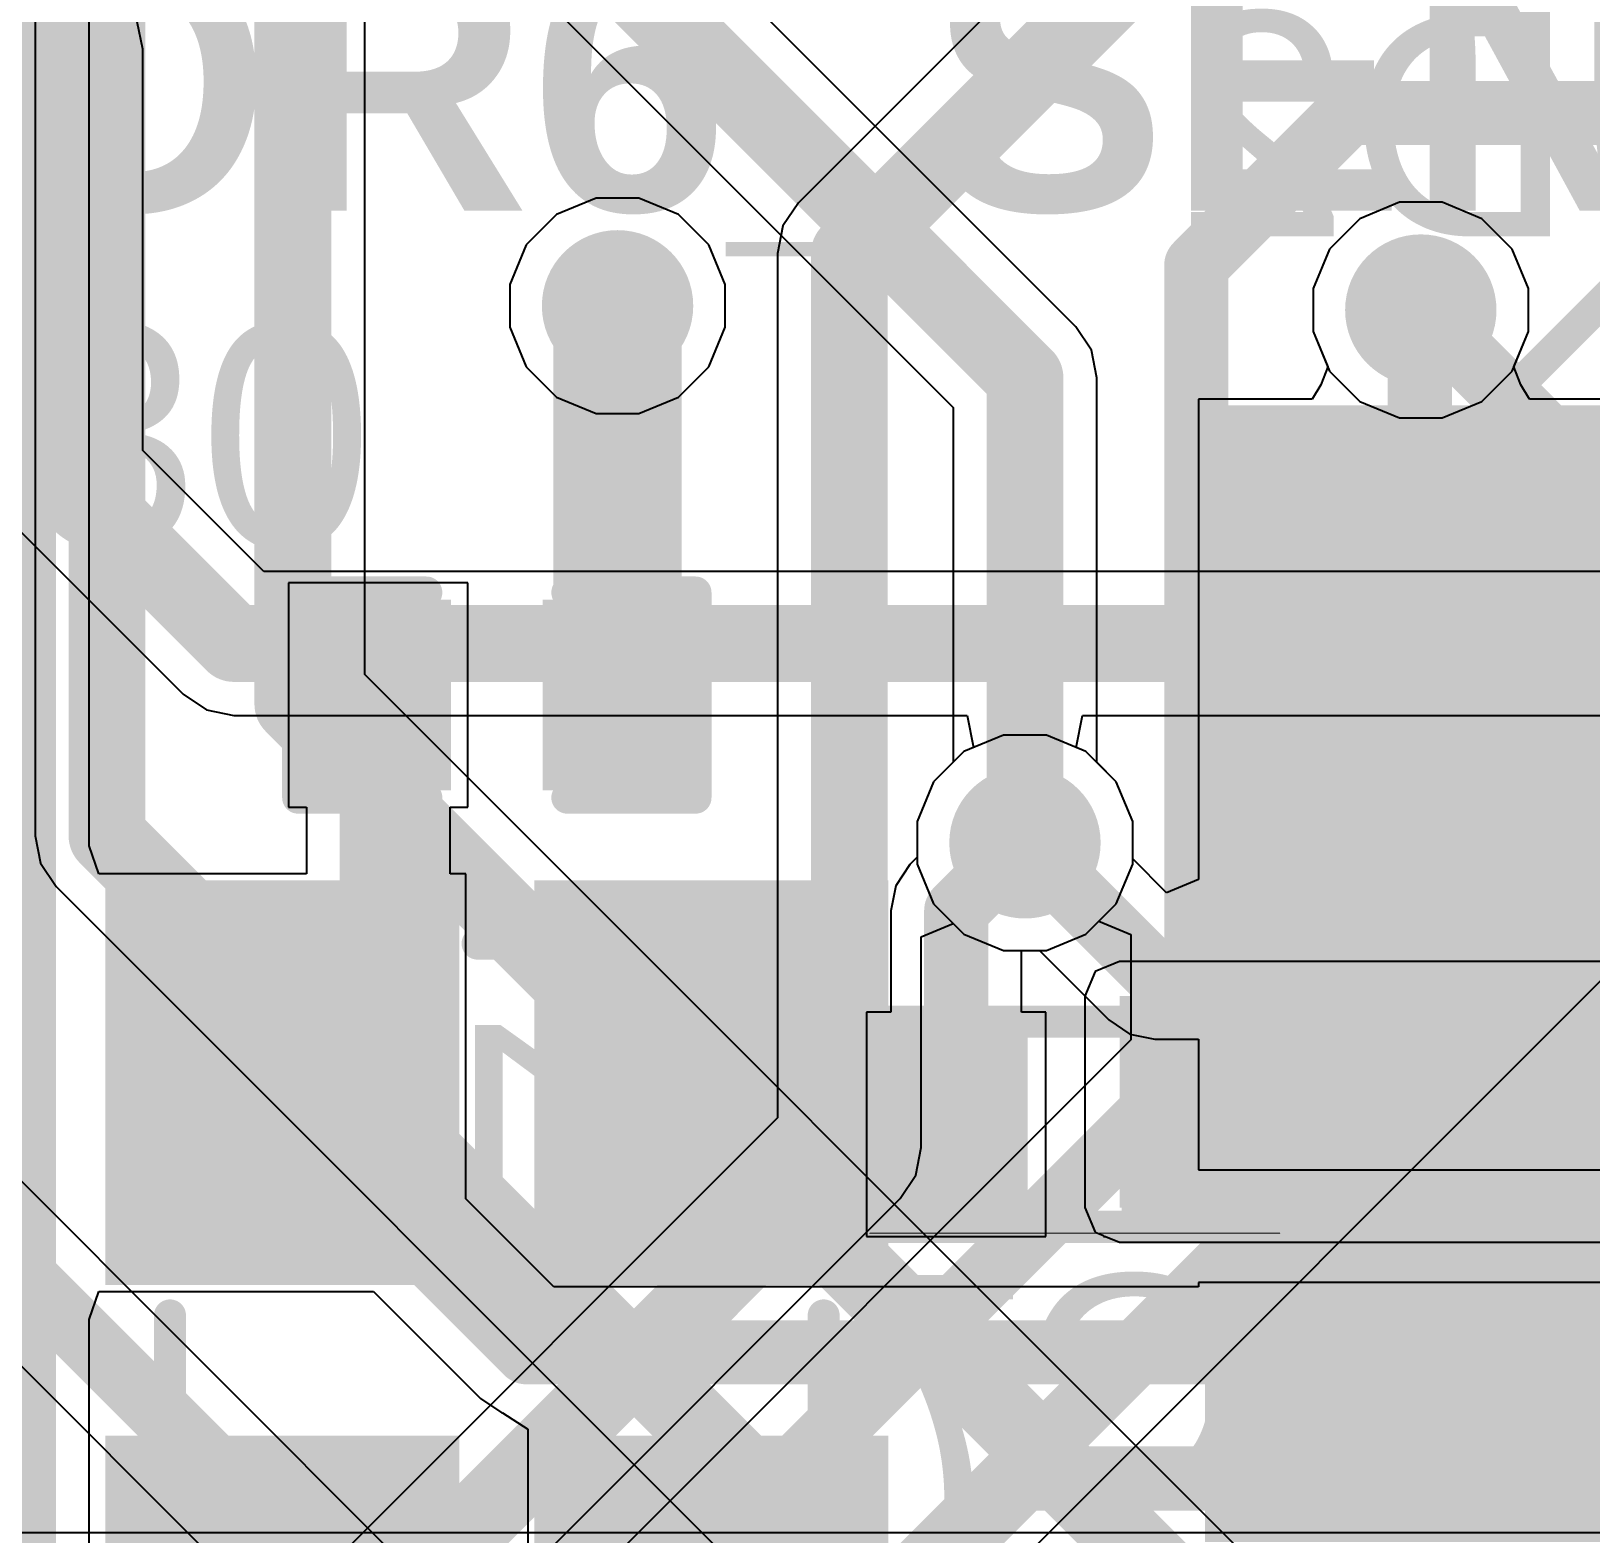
# Model space of a CAD drawing. Header units: inches. Extents: x -4.4 to 45.3, y -0.3 to 53.7.
# Drawn here: x 7.27 to 13.45, y 27.1 to 33.06 of the extents above; entities that cross this region are included whole.
import ezdxf

# ---------------------------------------------------------------- set-up
doc = ezdxf.new("R2010")
doc.units = ezdxf.units.IN
for name, color, linetype in [('Bottom Layer', 5, 'Continuous'), ('Bottom Overlay', 54, 'Continuous'), ('Bottom Paste', 16, 'Continuous'), ('Bottom Solder', 6, 'Continuous'), ('Signal_1', 16, 'Continuous'), ('Signal_2', 76, 'Continuous'), ('Top Layer', 1, 'Continuous'), ('Top Overlay', 2, 'Continuous'), ('Top Paste', 8, 'Continuous'), ('Top Solder', 216, 'Continuous'), ('Via Holes', 16, 'Continuous')]:
    doc.layers.add(name, color=color, linetype=linetype)
doc.styles.add('Arial', font='', dxfattribs={"height": 0.2})
doc.styles.add('Arial_Bold', font='', dxfattribs={"height": 0.2})
doc.styles.get('Arial').set_extended_font_data('Arial')
doc.styles.get('Arial_Bold').set_extended_font_data('Arial', bold=True)

# ---------------------------------------------------------------- blocks, each defined once
blk = doc.blocks.new('SMD3225_4P_1')
at = {"layer": 'Top Layer'}
for points in [[(-1.8, 1.45), (-0.4, 1.45), (-0.4, 0.25), (-1.8, 0.25)], [(0.4, 1.45), (1.8, 1.45), (1.8, 0.25), (0.4, 0.25)], [(-1.8, -0.25), (-0.4, -0.25), (-0.4, -1.45), (-1.8, -1.45)], [(0.4, -0.25), (1.8, -0.25), (1.8, -1.45), (0.4, -1.45)]]:
    blk.add_hatch(color=1, dxfattribs=at).paths.add_polyline_path(points)
at = {"layer": 'Top Paste'}
for points in [[(-1.8, 1.45), (-0.4, 1.45), (-0.4, 0.25), (-1.8, 0.25)], [(0.4, 1.45), (1.8, 1.45), (1.8, 0.25), (0.4, 0.25)], [(-1.8, -0.25), (-0.4, -0.25), (-0.4, -1.45), (-1.8, -1.45)], [(0.4, -0.25), (1.8, -0.25), (1.8, -1.45), (0.4, -1.45)]]:
    blk.add_hatch(color=8, dxfattribs=at).paths.add_polyline_path(points)
at = {"layer": 'Top Solder'}
for points in [[(-1.9016, 1.5516), (-0.2984, 1.5516), (-0.2984, 0.1484), (-1.9016, 0.1484)], [(0.2984, 1.5516), (1.9016, 1.5516), (1.9016, 0.1484), (0.2984, 0.1484)], [(-1.9016, -0.1484), (-0.2984, -0.1484), (-0.2984, -1.5516), (-1.9016, -1.5516)], [(0.2984, -0.1484), (1.9016, -0.1484), (1.9016, -1.5516), (0.2984, -1.5516)]]:
    blk.add_hatch(color=216, dxfattribs=at).paths.add_polyline_path(points)
at = {"layer": 'Top Overlay'}
for points in [[(-0.2032, 1.2954, 0.127, 0.127, 0), (0.1778, 1.2954, 0.127, 0.127, 0)], [(-1.651, 0.0762, 0.127, 0.127, 0), (-1.651, -0.1016, 0.127, 0.127, 0)], [(1.651, 0.0762, 0.127, 0.127, 0), (1.651, -0.1016, 0.127, 0.127, 0)], [(-2.0828, -0.7112, 0.127, 0.127, 0), (-2.0828, -0.9652, 0.127, 0.127, 0)], [(-2.0828, -0.7112, 0.127, 0.127, 0), (-1.9558, -0.8382, 0.127, 0.127, 0)], [(-1.9558, -0.8382, 0.127, 0.127, 0), (-2.0828, -0.9652, 0.127, 0.127, 0)], [(-0.2032, -1.2954, 0.127, 0.127, 0), (0.1778, -1.2954, 0.127, 0.127, 0)]]:
    blk.add_lwpolyline(points, format="xyseb", dxfattribs=at)
for points in [[(-0.2349, 1.2954, 0.0635, 0.0635, 1), (-0.1714, 1.2954, 0.0635, 0.0635, 1)], [(0.1461, 1.2954, 0.0635, 0.0635, 1), (0.2095, 1.2954, 0.0635, 0.0635, 1)], [(-1.6827, 0.0762, 0.0635, 0.0635, 1), (-1.6193, 0.0762, 0.0635, 0.0635, 1)], [(1.6193, 0.0762, 0.0635, 0.0635, 1), (1.6827, 0.0762, 0.0635, 0.0635, 1)], [(-1.6827, -0.1016, 0.0635, 0.0635, 1), (-1.6193, -0.1016, 0.0635, 0.0635, 1)], [(1.6193, -0.1016, 0.0635, 0.0635, 1), (1.6827, -0.1016, 0.0635, 0.0635, 1)], [(-2.1145, -0.7112, 0.0635, 0.0635, 1), (-2.0511, -0.7112, 0.0635, 0.0635, 1)], [(-2.1145, -0.7112, 0.0635, 0.0635, 1), (-2.0511, -0.7112, 0.0635, 0.0635, 1)], [(-1.9875, -0.8382, 0.0635, 0.0635, 1), (-1.9241, -0.8382, 0.0635, 0.0635, 1)], [(-1.9875, -0.8382, 0.0635, 0.0635, 1), (-1.9241, -0.8382, 0.0635, 0.0635, 1)], [(-2.1145, -0.9652, 0.0635, 0.0635, 1), (-2.0511, -0.9652, 0.0635, 0.0635, 1)], [(-2.1145, -0.9652, 0.0635, 0.0635, 1), (-2.0511, -0.9652, 0.0635, 0.0635, 1)], [(-0.2349, -1.2954, 0.0635, 0.0635, 1), (-0.1714, -1.2954, 0.0635, 0.0635, 1)], [(0.1461, -1.2954, 0.0635, 0.0635, 1), (0.2095, -1.2954, 0.0635, 0.0635, 1)]]:
    blk.add_lwpolyline(points, format="xyseb", close=True, dxfattribs=at)
blk = doc.blocks.new('C___0402_2')
at = {"layer": 'Top Layer'}
for points in [[(-0.6985, -0.3175), (-0.6985, 0.3175), (-0.2413, 0.3175), (-0.2413, -0.3175)], [(0.2413, -0.3175), (0.2413, 0.3175), (0.6985, 0.3175), (0.6985, -0.3175)]]:
    blk.add_hatch(color=1, dxfattribs=at).paths.add_polyline_path(points)
at = {"layer": 'Top Paste'}
for points in [[(-0.6985, -0.3175), (-0.6985, 0.3175), (-0.2413, 0.3175), (-0.2413, -0.3175)], [(0.2413, -0.3175), (0.2413, 0.3175), (0.6985, 0.3175), (0.6985, -0.3175)]]:
    blk.add_hatch(color=8, dxfattribs=at).paths.add_polyline_path(points)
at = {"layer": 'Top Solder'}
for points in [[(-0.7585, -0.3775), (-0.7585, 0.3775), (-0.1813, 0.3775), (-0.1813, -0.3775)], [(0.1813, -0.3775), (0.1813, 0.3775), (0.7585, 0.3775), (0.7585, -0.3775)]]:
    blk.add_hatch(color=216, dxfattribs=at).paths.add_polyline_path(points)
at = {"layer": 'Top Overlay'}
for points in [[(-0.2794, 0.4064, 0.127, 0.127, 0), (-0.7874, 0.4064, 0.127, 0.127, 0)], [(-0.7874, 0.4064, 0.127, 0.127, 0), (-0.7874, -0.4064, 0.127, 0.127, 0)], [(0.7874, 0.4064, 0.127, 0.127, 0), (0.2794, 0.4064, 0.127, 0.127, 0)], [(0.7874, 0.4064, 0.127, 0.127, 0), (0.7874, -0.4064, 0.127, 0.127, 0)], [(-0.2794, -0.4064, 0.127, 0.127, 0), (-0.7874, -0.4064, 0.127, 0.127, 0)], [(0.7874, -0.4064, 0.127, 0.127, 0), (0.2794, -0.4064, 0.127, 0.127, 0)]]:
    blk.add_lwpolyline(points, format="xyseb", dxfattribs=at)
for points in [[(-0.8191, 0.4064, 0.0635, 0.0635, 1), (-0.7556, 0.4064, 0.0635, 0.0635, 1)], [(-0.8191, 0.4064, 0.0635, 0.0635, 1), (-0.7556, 0.4064, 0.0635, 0.0635, 1)], [(-0.3111, 0.4064, 0.0635, 0.0635, 1), (-0.2477, 0.4064, 0.0635, 0.0635, 1)], [(0.2477, 0.4064, 0.0635, 0.0635, 1), (0.3111, 0.4064, 0.0635, 0.0635, 1)], [(0.7556, 0.4064, 0.0635, 0.0635, 1), (0.8191, 0.4064, 0.0635, 0.0635, 1)], [(0.7556, 0.4064, 0.0635, 0.0635, 1), (0.8191, 0.4064, 0.0635, 0.0635, 1)], [(-0.8191, -0.4064, 0.0635, 0.0635, 1), (-0.7556, -0.4064, 0.0635, 0.0635, 1)], [(-0.8191, -0.4064, 0.0635, 0.0635, 1), (-0.7556, -0.4064, 0.0635, 0.0635, 1)], [(-0.3111, -0.4064, 0.0635, 0.0635, 1), (-0.2477, -0.4064, 0.0635, 0.0635, 1)], [(0.2477, -0.4064, 0.0635, 0.0635, 1), (0.3111, -0.4064, 0.0635, 0.0635, 1)], [(0.7556, -0.4064, 0.0635, 0.0635, 1), (0.8191, -0.4064, 0.0635, 0.0635, 1)], [(0.7556, -0.4064, 0.0635, 0.0635, 1), (0.8191, -0.4064, 0.0635, 0.0635, 1)]]:
    blk.add_lwpolyline(points, format="xyseb", close=True, dxfattribs=at)
blk = doc.blocks.new('TQFP_100_14_14__54')
at = {"layer": 'Top Layer'}
for points in [[(-6.15, -8.45), (-6.15, -6.95), (-5.85, -6.95), (-5.85, -8.45)], [(-5.65, -8.45), (-5.65, -6.95), (-5.35, -6.95), (-5.35, -8.45)], [(-5.15, -8.45), (-5.15, -6.95), (-4.85, -6.95), (-4.85, -8.45)], [(-4.65, -8.45), (-4.65, -6.95), (-4.35, -6.95), (-4.35, -8.45)], [(-4.15, -8.45), (-4.15, -6.95), (-3.85, -6.95), (-3.85, -8.45)], [(-3.65, -8.45), (-3.65, -6.95), (-3.35, -6.95), (-3.35, -8.45)], [(-3.15, -8.45), (-3.15, -6.95), (-2.85, -6.95), (-2.85, -8.45)], [(-2.65, -8.45), (-2.65, -6.95), (-2.35, -6.95), (-2.35, -8.45)], [(-2.15, -8.45), (-2.15, -6.95), (-1.85, -6.95), (-1.85, -8.45)]]:
    blk.add_hatch(color=1, dxfattribs=at).paths.add_polyline_path(points)
at = {"layer": 'Top Paste'}
for points in [[(-6.15, -8.45), (-6.15, -6.95), (-5.85, -6.95), (-5.85, -8.45)], [(-5.65, -8.45), (-5.65, -6.95), (-5.35, -6.95), (-5.35, -8.45)], [(-5.15, -8.45), (-5.15, -6.95), (-4.85, -6.95), (-4.85, -8.45)], [(-4.65, -8.45), (-4.65, -6.95), (-4.35, -6.95), (-4.35, -8.45)], [(-4.15, -8.45), (-4.15, -6.95), (-3.85, -6.95), (-3.85, -8.45)], [(-3.65, -8.45), (-3.65, -6.95), (-3.35, -6.95), (-3.35, -8.45)], [(-3.15, -8.45), (-3.15, -6.95), (-2.85, -6.95), (-2.85, -8.45)], [(-2.65, -8.45), (-2.65, -6.95), (-2.35, -6.95), (-2.35, -8.45)], [(-2.15, -8.45), (-2.15, -6.95), (-1.85, -6.95), (-1.85, -8.45)]]:
    blk.add_hatch(color=8, dxfattribs=at).paths.add_polyline_path(points)
at = {"layer": 'Top Solder'}
for points in [[(-6.2516, -8.5516), (-6.2516, -6.8484), (-5.7484, -6.8484), (-5.7484, -8.5516)], [(-5.7516, -8.5516), (-5.7516, -6.8484), (-5.2484, -6.8484), (-5.2484, -8.5516)], [(-5.2516, -8.5516), (-5.2516, -6.8484), (-4.7484, -6.8484), (-4.7484, -8.5516)], [(-4.7516, -8.5516), (-4.7516, -6.8484), (-4.2484, -6.8484), (-4.2484, -8.5516)], [(-4.2516, -8.5516), (-4.2516, -6.8484), (-3.7484, -6.8484), (-3.7484, -8.5516)], [(-3.7516, -8.5516), (-3.7516, -6.8484), (-3.2484, -6.8484), (-3.2484, -8.5516)], [(-3.2516, -8.5516), (-3.2516, -6.8484), (-2.7484, -6.8484), (-2.7484, -8.5516)], [(-2.7516, -8.5516), (-2.7516, -6.8484), (-2.2484, -6.8484), (-2.2484, -8.5516)], [(-2.2516, -8.5516), (-2.2516, -6.8484), (-1.7484, -6.8484), (-1.7484, -8.5516)]]:
    blk.add_hatch(color=216, dxfattribs=at).paths.add_polyline_path(points)
at = {"layer": 'Top Overlay'}
blk.add_lwpolyline([(-6.35, -7.2898, 0.127, 0.127, 0), (-7.2136, -6.4262, 0.127, 0.127, 0)], format="xyseb", dxfattribs=at)
blk.add_lwpolyline([(-6.3817, -7.2898, 0.0635, 0.0635, 1), (-6.3182, -7.2898, 0.0635, 0.0635, 1)], format="xyseb", close=True, dxfattribs=at)
blk = doc.blocks.new('R___0402_B_68')
at = {"layer": 'Bottom Layer'}
for points in [[(-0.2413, 0.3175), (-0.2413, -0.3175), (-0.6985, -0.3175), (-0.6985, 0.3175)], [(0.6985, 0.3175), (0.6985, -0.3175), (0.2413, -0.3175), (0.2413, 0.3175)]]:
    blk.add_hatch(color=5, dxfattribs=at).paths.add_polyline_path(points)
at = {"layer": 'Bottom Paste'}
for points in [[(-0.2413, 0.3175), (-0.2413, -0.3175), (-0.6985, -0.3175), (-0.6985, 0.3175)], [(0.6985, 0.3175), (0.6985, -0.3175), (0.2413, -0.3175), (0.2413, 0.3175)]]:
    blk.add_hatch(color=16, dxfattribs=at).paths.add_polyline_path(points)
at = {"layer": 'Bottom Solder'}
for points in [[(-0.1863, 0.3725), (-0.1863, -0.3725), (-0.7535, -0.3725), (-0.7535, 0.3725)], [(0.7535, 0.3725), (0.7535, -0.3725), (0.1863, -0.3725), (0.1863, 0.3725)]]:
    blk.add_hatch(color=6, dxfattribs=at).paths.add_polyline_path(points)
at = {"layer": 'Bottom Overlay'}
for points in [[(0.7874, 0.4064, 0.127, 0.127, 0), (-0.7874, 0.4064, 0.127, 0.127, 0)], [(-0.7874, 0.4064, 0.127, 0.127, 0), (-0.7874, -0.4064, 0.127, 0.127, 0)], [(0.8128, 0.4318, 0.00323, 0.00323, 0), (-0.8128, 0.4318, 0.00323, 0.00323, 0)], [(0.7874, 0.4064, 0.127, 0.127, 0), (0.7874, -0.4064, 0.127, 0.127, 0)], [(0.7874, -0.4064, 0.127, 0.127, 0), (-0.7874, -0.4064, 0.127, 0.127, 0)]]:
    blk.add_lwpolyline(points, format="xyseb", dxfattribs=at)
for points in [[(-0.8191, 0.4064, 0.0635, 0.0635, 1), (-0.7556, 0.4064, 0.0635, 0.0635, 1)], [(-0.8191, 0.4064, 0.0635, 0.0635, 1), (-0.7556, 0.4064, 0.0635, 0.0635, 1)], [(-0.8136, 0.4318, 0.00161, 0.00161, 1), (-0.812, 0.4318, 0.00161, 0.00161, 1)], [(0.7556, 0.4064, 0.0635, 0.0635, 1), (0.8191, 0.4064, 0.0635, 0.0635, 1)], [(0.7556, 0.4064, 0.0635, 0.0635, 1), (0.8191, 0.4064, 0.0635, 0.0635, 1)], [(0.812, 0.4318, 0.00161, 0.00161, 1), (0.8136, 0.4318, 0.00161, 0.00161, 1)], [(-0.8191, -0.4064, 0.0635, 0.0635, 1), (-0.7556, -0.4064, 0.0635, 0.0635, 1)], [(-0.8191, -0.4064, 0.0635, 0.0635, 1), (-0.7556, -0.4064, 0.0635, 0.0635, 1)], [(0.7556, -0.4064, 0.0635, 0.0635, 1), (0.8191, -0.4064, 0.0635, 0.0635, 1)], [(0.7556, -0.4064, 0.0635, 0.0635, 1), (0.8191, -0.4064, 0.0635, 0.0635, 1)]]:
    blk.add_lwpolyline(points, format="xyseb", close=True, dxfattribs=at)
blk = doc.blocks.new('C___0402_B_89')
at = {"layer": 'Bottom Layer'}
for points in [[(-0.2413, 0.3175), (-0.2413, -0.3175), (-0.6985, -0.3175), (-0.6985, 0.3175)], [(0.6985, 0.3175), (0.6985, -0.3175), (0.2413, -0.3175), (0.2413, 0.3175)]]:
    blk.add_hatch(color=5, dxfattribs=at).paths.add_polyline_path(points)
at = {"layer": 'Bottom Paste'}
for points in [[(-0.2413, 0.3175), (-0.2413, -0.3175), (-0.6985, -0.3175), (-0.6985, 0.3175)], [(0.6985, 0.3175), (0.6985, -0.3175), (0.2413, -0.3175), (0.2413, 0.3175)]]:
    blk.add_hatch(color=16, dxfattribs=at).paths.add_polyline_path(points)
at = {"layer": 'Bottom Solder'}
for points in [[(-0.1813, 0.3775), (-0.1813, -0.3775), (-0.7585, -0.3775), (-0.7585, 0.3775)], [(0.7585, 0.3775), (0.7585, -0.3775), (0.1813, -0.3775), (0.1813, 0.3775)]]:
    blk.add_hatch(color=6, dxfattribs=at).paths.add_polyline_path(points)
at = {"layer": 'Bottom Overlay'}
for points in [[(-0.7874, -0.4064, 0.127, 0.127, 0), (-0.7874, 0.4064, 0.127, 0.127, 0)], [(-0.2794, 0.4064, 0.127, 0.127, 0), (-0.7874, 0.4064, 0.127, 0.127, 0)], [(0.7874, 0.4064, 0.127, 0.127, 0), (0.2794, 0.4064, 0.127, 0.127, 0)], [(0.7874, -0.4064, 0.127, 0.127, 0), (0.7874, 0.4064, 0.127, 0.127, 0)], [(-0.2794, -0.4064, 0.127, 0.127, 0), (-0.7874, -0.4064, 0.127, 0.127, 0)], [(0.7874, -0.4064, 0.127, 0.127, 0), (0.2794, -0.4064, 0.127, 0.127, 0)]]:
    blk.add_lwpolyline(points, format="xyseb", dxfattribs=at)
for points in [[(-0.8191, 0.4064, 0.0635, 0.0635, 1), (-0.7556, 0.4064, 0.0635, 0.0635, 1)], [(-0.8191, 0.4064, 0.0635, 0.0635, 1), (-0.7556, 0.4064, 0.0635, 0.0635, 1)], [(-0.3111, 0.4064, 0.0635, 0.0635, 1), (-0.2477, 0.4064, 0.0635, 0.0635, 1)], [(0.2477, 0.4064, 0.0635, 0.0635, 1), (0.3111, 0.4064, 0.0635, 0.0635, 1)], [(0.7556, 0.4064, 0.0635, 0.0635, 1), (0.8191, 0.4064, 0.0635, 0.0635, 1)], [(0.7556, 0.4064, 0.0635, 0.0635, 1), (0.8191, 0.4064, 0.0635, 0.0635, 1)], [(-0.8191, -0.4064, 0.0635, 0.0635, 1), (-0.7556, -0.4064, 0.0635, 0.0635, 1)], [(-0.8191, -0.4064, 0.0635, 0.0635, 1), (-0.7556, -0.4064, 0.0635, 0.0635, 1)], [(-0.3111, -0.4064, 0.0635, 0.0635, 1), (-0.2477, -0.4064, 0.0635, 0.0635, 1)], [(0.2477, -0.4064, 0.0635, 0.0635, 1), (0.3111, -0.4064, 0.0635, 0.0635, 1)], [(0.7556, -0.4064, 0.0635, 0.0635, 1), (0.8191, -0.4064, 0.0635, 0.0635, 1)], [(0.7556, -0.4064, 0.0635, 0.0635, 1), (0.8191, -0.4064, 0.0635, 0.0635, 1)]]:
    blk.add_lwpolyline(points, format="xyseb", close=True, dxfattribs=at)

msp = doc.modelspace()

# ---------------------------------------------------------------- hatches: boundary and pattern name
at = {"layer": 'Bottom Layer'}
h = msp.add_hatch(color=5, dxfattribs=at)
edge = h.paths.add_edge_path()
edge.add_arc((9.5926, 31.97), 0.3, 0, 360)
h = msp.add_hatch(color=5, dxfattribs=at)
edge = h.paths.add_edge_path()
edge.add_arc((12.7762, 31.9532), 0.3, 0, 360)
h = msp.add_hatch(color=5, dxfattribs=at)
edge = h.paths.add_edge_path()
edge.add_arc((11.2073, 29.8426), 0.3, 0, 360)
msp.add_hatch(color=5, dxfattribs=at).paths.add_polyline_path([(11.5824, 28.3972), (14.4526, 28.3972), (14.4526, 29.2354), (11.5824, 29.2354)])
at = {"layer": 'Signal_1'}
h = msp.add_hatch(color=16, dxfattribs=at)
edge = h.paths.add_edge_path()
edge.add_arc((9.5926, 31.97), 0.3, 0, 360)
h = msp.add_hatch(color=16, dxfattribs=at)
edge = h.paths.add_edge_path()
edge.add_arc((12.7762, 31.9532), 0.3, 0, 360)
h = msp.add_hatch(color=16, dxfattribs=at)
edge = h.paths.add_edge_path()
edge.add_arc((11.2073, 29.8426), 0.3, 0, 360)
at = {"layer": 'Signal_2'}
h = msp.add_hatch(color=76, dxfattribs=at)
edge = h.paths.add_edge_path()
edge.add_arc((9.5926, 31.97), 0.3, 0, 360)
h = msp.add_hatch(color=76, dxfattribs=at)
edge = h.paths.add_edge_path()
edge.add_arc((12.7762, 31.9532), 0.3, 0, 360)
h = msp.add_hatch(color=76, dxfattribs=at)
edge = h.paths.add_edge_path()
edge.add_arc((11.2073, 29.8426), 0.3, 0, 360)
at = {"layer": 'Top Layer'}
h = msp.add_hatch(color=1, dxfattribs=at)
edge = h.paths.add_edge_path()
edge.add_arc((9.5926, 31.97), 0.3, 0, 360)
h = msp.add_hatch(color=1, dxfattribs=at)
edge = h.paths.add_edge_path()
edge.add_arc((12.7762, 31.9532), 0.3, 0, 360)
h = msp.add_hatch(color=1, dxfattribs=at)
edge = h.paths.add_edge_path()
edge.add_arc((11.2073, 29.8426), 0.3, 0, 360)
at = {"layer": 'Via Holes'}
h = msp.add_hatch(color=7, dxfattribs=at)
edge = h.paths.add_edge_path()
edge.add_arc((9.5926, 31.97), 0.15, 0, 360)
h = msp.add_hatch(color=7, dxfattribs=at)
edge = h.paths.add_edge_path()
edge.add_arc((12.7762, 31.9532), 0.15, 0, 360)
h = msp.add_hatch(color=7, dxfattribs=at)
edge = h.paths.add_edge_path()
edge.add_arc((11.2073, 29.8426), 0.15, 0, 360)

# ---------------------------------------------------------------- linework, layer by layer
at = {"layer": 'Bottom Layer'}
for p, q in [((7.7106, 32.9868), (7.6889, 33.0958)), ((7.7106, 32.9867), (7.7106, 32.9868)), ((7.7106, 31.3969), (7.7106, 32.9867)), ((12.6913, 32.3802), (12.5343, 32.3152)), ((12.8612, 32.3802), (12.6913, 32.3802)), ((13.0181, 32.3152), (12.8612, 32.3802)), ((12.5343, 32.3152), (12.4142, 32.1951)), ((13.1382, 32.1951), (13.0181, 32.3152)), ((12.4142, 32.1951), (12.3492, 32.0381)), ((13.2032, 32.0381), (13.1382, 32.1951)), ((12.3492, 32.0381), (12.3492, 31.8683)), ((13.2032, 31.8683), (13.2032, 32.0381)), ((12.3492, 31.8683), (12.4142, 31.7113)), ((13.1382, 31.7113), (13.2032, 31.8683)), ((12.4142, 31.7113), (12.5343, 31.5912)), ((13.0181, 31.5912), (13.1382, 31.7113)), ((12.5343, 31.5912), (12.6913, 31.5262)), ((12.8612, 31.5262), (13.0181, 31.5912)), ((12.6913, 31.5262), (12.8612, 31.5262)), ((8.1902, 30.9173), (7.7106, 31.3969)), ((7.2243, 31.0775), (7.8708, 30.431)), ((16.51, 30.9173), (8.1902, 30.9173)), ((7.8708, 30.431), (7.8708, 30.431)), ((7.8708, 30.431), (7.9632, 30.3692)), ((7.9632, 30.3692), (8.0722, 30.3475)), ((8.0722, 30.3475), (8.0722, 30.3475)), ((8.0722, 30.3475), (10.9787, 30.3475)), ((10.9787, 30.3475), (11.004, 30.2205)), ((11.4106, 30.2205), (11.4359, 30.3475)), ((11.4359, 30.3475), (16.392, 30.3475)), ((10.9654, 30.2046), (10.8453, 30.0844)), ((11.004, 30.2205), (10.9654, 30.2046)), ((11.4492, 30.2046), (11.4106, 30.2205)), ((11.5693, 30.0844), (11.4492, 30.2046)), ((10.8453, 30.0844), (10.7803, 29.9275)), ((11.6343, 29.9275), (11.5693, 30.0844)), ((10.7803, 29.9275), (10.7803, 29.7853)), ((11.6343, 29.7576), (11.6343, 29.9275)), ((10.7516, 29.7565), (10.6954, 29.6725)), ((10.7803, 29.7853), (10.7516, 29.7565)), ((11.5693, 29.6007), (11.6343, 29.7576)), ((10.6954, 29.6725), (10.6757, 29.5734)), ((10.6757, 29.5734), (10.6757, 29.1719)), ((11.4492, 29.4806), (11.5693, 29.6007)), ((11.2922, 29.4156), (11.4492, 29.4806)), ((11.1937, 29.1719), (11.1937, 29.4156)), ((11.1937, 29.4156), (11.2922, 29.4156)), ((11.5824, 29.3729), (11.4852, 29.3326)), ((14.4526, 29.3729), (11.5824, 29.3729)), ((11.4852, 29.3326), (11.4449, 29.2354)), ((11.4449, 29.2354), (11.4449, 28.3972)), ((10.6757, 29.1719), (10.5791, 29.1719)), ((10.5791, 29.1719), (10.5791, 28.2829)), ((11.2903, 29.1719), (11.1937, 29.1719)), ((11.2903, 28.2829), (11.2903, 29.1719)), ((11.4449, 28.3972), (11.4852, 28.3)), ((10.5791, 28.2829), (11.2903, 28.2829)), ((11.4852, 28.3), (11.5189, 28.286)), ((11.5189, 28.286), (11.5189, 28.2829)), ((11.5189, 28.2829), (11.5265, 28.2829)), ((11.5265, 28.2829), (11.5824, 28.2597)), ((11.5824, 28.2597), (14.4526, 28.2597)), ((16.7498, 27.1087), (6.6031, 27.1087))]:
    msp.add_line(p, q, dxfattribs=at)
for points in [[(7.1882, 33.2243, 0.3048, 0.3048, 0), (7.4257, 32.9868, 0.3048, 0.3048, 0)], [(7.4257, 31.2789, 0.3048, 0.3048, 0), (7.4257, 32.9868, 0.3048, 0.3048, 0)], [(7.4257, 31.2789, 0.3048, 0.3048, 0), (8.0722, 30.6324, 0.3048, 0.3048, 0)], [(8.0722, 30.6324, 0.3048, 0.3048, 0), (16.51, 30.6324, 0.3048, 0.3048, 0)], [(10.9347, 29.5734, 0.254, 0.254, 0), (11.2038, 29.8426, 0.254, 0.254, 0)], [(11.2038, 29.8426, 0.254, 0.254, 0), (11.2073, 29.8426, 0.254, 0.254, 0)], [(10.9347, 28.7274, 0.254, 0.254, 0), (10.9347, 29.5734, 0.254, 0.254, 0)], [(12.8077, 28.829, 0.508, 0.508, 0), (14.1263, 28.829, 0.508, 0.508, 0)], [(12.7724, 27.8539, 0.508, 0.508, 0), (14.4018, 27.8539, 0.508, 0.508, 0)]]:
    msp.add_lwpolyline(points, format="xyseb", dxfattribs=at)
for points in [[(7.3495, 32.9868, 0.1524, 0.1524, 1), (7.5019, 32.9868, 0.1524, 0.1524, 1)], [(7.3495, 32.9868, 0.1524, 0.1524, 1), (7.5019, 32.9868, 0.1524, 0.1524, 1)], [(7.3495, 31.2789, 0.1524, 0.1524, 1), (7.5019, 31.2789, 0.1524, 0.1524, 1)], [(7.3495, 31.2789, 0.1524, 0.1524, 1), (7.5019, 31.2789, 0.1524, 0.1524, 1)], [(7.996, 30.6324, 0.1524, 0.1524, 1), (8.1484, 30.6324, 0.1524, 0.1524, 1)], [(7.996, 30.6324, 0.1524, 0.1524, 1), (8.1484, 30.6324, 0.1524, 0.1524, 1)], [(11.1403, 29.8426, 0.127, 0.127, 1), (11.2673, 29.8426, 0.127, 0.127, 1)], [(11.1403, 29.8426, 0.127, 0.127, 1), (11.2673, 29.8426, 0.127, 0.127, 1)], [(11.1438, 29.8426, 0.127, 0.127, 1), (11.2708, 29.8426, 0.127, 0.127, 1)], [(10.8712, 29.5734, 0.127, 0.127, 1), (10.9982, 29.5734, 0.127, 0.127, 1)], [(10.8712, 29.5734, 0.127, 0.127, 1), (10.9982, 29.5734, 0.127, 0.127, 1)], [(12.6807, 28.829, 0.254, 0.254, 1), (12.9347, 28.829, 0.254, 0.254, 1)], [(10.8712, 28.7274, 0.127, 0.127, 1), (10.9982, 28.7274, 0.127, 0.127, 1)], [(12.6454, 27.8539, 0.254, 0.254, 1), (12.8994, 27.8539, 0.254, 0.254, 1)]]:
    msp.add_lwpolyline(points, format="xyseb", close=True, dxfattribs=at)
at = {"layer": 'Signal_1'}
for p, q in [((8.5907, 30.5097), (8.5907, 39.4357)), ((7.2843, 37.8042), (7.2843, 29.8704)), ((11.4087, 31.8868), (9.7083, 33.5872)), ((9.222, 33.2678), (10.9224, 31.5673)), ((9.5076, 32.397), (9.3507, 32.332)), ((9.6775, 32.397), (9.5076, 32.397)), ((9.8345, 32.332), (9.6775, 32.397)), ((9.3507, 32.332), (9.2306, 32.2119)), ((9.9546, 32.2119), (9.8345, 32.332)), ((12.6913, 32.3802), (12.5343, 32.3152)), ((12.8612, 32.3802), (12.6913, 32.3802)), ((13.0181, 32.3152), (12.8612, 32.3802)), ((12.5343, 32.3152), (12.4142, 32.1951)), ((13.1382, 32.1951), (13.0181, 32.3152)), ((9.2306, 32.2119), (9.1656, 32.0549)), ((10.0196, 32.0549), (9.9546, 32.2119)), ((12.4142, 32.1951), (12.3492, 32.0381)), ((13.2032, 32.0381), (13.1382, 32.1951)), ((9.1656, 32.0549), (9.1656, 31.885)), ((10.0196, 31.885), (10.0196, 32.0549)), ((12.3492, 32.0381), (12.3492, 31.8683)), ((13.2032, 31.8683), (13.2032, 32.0381)), ((9.1656, 31.885), (9.2306, 31.7281)), ((9.9546, 31.7281), (10.0196, 31.885)), ((11.4705, 31.7943), (11.4087, 31.8868)), ((11.4087, 31.8868), (11.4087, 31.8868)), ((12.3492, 31.8683), (12.4142, 31.7113)), ((13.1382, 31.7113), (13.2032, 31.8683)), ((11.4922, 31.6853), (11.4705, 31.7943)), ((9.2306, 31.7281), (9.3507, 31.608)), ((9.8345, 31.608), (9.9546, 31.7281)), ((12.4142, 31.7113), (12.5343, 31.5912)), ((13.0181, 31.5912), (13.1382, 31.7113)), ((11.4922, 30.1616), (11.4922, 31.6853)), ((11.4922, 31.6853), (11.4922, 31.6853)), ((9.3507, 31.608), (9.5076, 31.543)), ((9.6775, 31.543), (9.8345, 31.608)), ((12.5343, 31.5912), (12.6913, 31.5262)), ((12.8612, 31.5262), (13.0181, 31.5912)), ((9.5076, 31.543), (9.6775, 31.543)), ((10.9224, 31.5673), (10.9224, 30.1616)), ((12.6913, 31.5262), (12.8612, 31.5262)), ((16.1272, 22.9731), (8.5907, 30.5097)), ((10.9224, 30.1616), (10.8453, 30.0844)), ((11.5693, 30.0844), (11.4922, 30.1616)), ((10.8453, 30.0844), (10.7803, 29.9275)), ((11.6343, 29.9275), (11.5693, 30.0844)), ((10.7803, 29.9275), (10.7803, 29.7576)), ((11.6343, 29.7576), (11.6343, 29.9275)), ((7.2843, 29.8704), (7.2843, 29.8704)), ((7.2843, 29.8704), (7.306, 29.7614)), ((7.306, 29.7614), (7.3678, 29.669)), ((10.7803, 29.7576), (10.8453, 29.6007)), ((11.5693, 29.6007), (11.6343, 29.7576)), ((7.3678, 29.669), (14.686, 22.3507)), ((10.8453, 29.6007), (10.9654, 29.4806)), ((11.4492, 29.4806), (11.5693, 29.6007)), ((10.9654, 29.4806), (11.1223, 29.4156)), ((11.2922, 29.4156), (11.4492, 29.4806)), ((11.1223, 29.4156), (11.2922, 29.4156)), ((10.4803, 25.2508), (6.9917, 28.7394)), ((7.1238, 27.8748), (10.1371, 24.8615))]:
    msp.add_line(p, q, dxfattribs=at)
for points in [[(8.3058, 30.3917, 0.3048, 0.3048, 0), (8.3058, 39.4526, 0.3048, 0.3048, 0)], [(7.5692, 29.8704, 0.3048, 0.3048, 0), (7.5692, 37.9222, 0.3048, 0.3048, 0)], [(9.4234, 33.4692, 0.3048, 0.3048, 0), (11.2073, 31.6853, 0.3048, 0.3048, 0)], [(11.2073, 29.8426, 0.3048, 0.3048, 0), (11.2073, 31.6853, 0.3048, 0.3048, 0)], [(8.3058, 30.3917, 0.3048, 0.3048, 0), (15.9258, 22.7717, 0.3048, 0.3048, 0)], [(7.5692, 29.8704, 0.3048, 0.3048, 0), (15.113, 22.3266, 0.3048, 0.3048, 0)], [(6.7327, 28.6321, 0.254, 0.254, 0), (10.541, 24.8238, 0.254, 0.254, 0)]]:
    msp.add_lwpolyline(points, format="xyseb", dxfattribs=at)
for points in [[(11.1311, 31.6853, 0.1524, 0.1524, 1), (11.2835, 31.6853, 0.1524, 0.1524, 1)], [(11.1311, 31.6853, 0.1524, 0.1524, 1), (11.2835, 31.6853, 0.1524, 0.1524, 1)], [(8.2296, 30.3917, 0.1524, 0.1524, 1), (8.382, 30.3917, 0.1524, 0.1524, 1)], [(8.2296, 30.3917, 0.1524, 0.1524, 1), (8.382, 30.3917, 0.1524, 0.1524, 1)], [(7.493, 29.8704, 0.1524, 0.1524, 1), (7.6454, 29.8704, 0.1524, 0.1524, 1)], [(7.493, 29.8704, 0.1524, 0.1524, 1), (7.6454, 29.8704, 0.1524, 0.1524, 1)], [(11.1311, 29.8426, 0.1524, 0.1524, 1), (11.2835, 29.8426, 0.1524, 0.1524, 1)]]:
    msp.add_lwpolyline(points, format="xyseb", close=True, dxfattribs=at)
at = {"layer": 'Signal_2'}
for p, q in [((11.4064, 33.4754), (10.3097, 32.3788)), ((9.5076, 32.397), (9.3507, 32.332)), ((9.6775, 32.397), (9.5076, 32.397)), ((9.8345, 32.332), (9.6775, 32.397)), ((9.3507, 32.332), (9.2306, 32.2119)), ((9.9546, 32.2119), (9.8345, 32.332)), ((10.3097, 32.3788), (10.248, 32.2864)), ((10.248, 32.2864), (10.2263, 32.1774)), ((9.2306, 32.2119), (9.1656, 32.0549)), ((10.0196, 32.0549), (9.9546, 32.2119)), ((10.2263, 32.1774), (10.2263, 32.1773)), ((10.2263, 32.1773), (10.2263, 28.753)), ((9.1656, 32.0549), (9.1656, 31.885)), ((10.0196, 31.885), (10.0196, 32.0549)), ((9.1656, 31.885), (9.2306, 31.7281)), ((9.9546, 31.7281), (10.0196, 31.885)), ((9.2306, 31.7281), (9.3507, 31.608)), ((9.8345, 31.608), (9.9546, 31.7281)), ((9.3507, 31.608), (9.5076, 31.543)), ((9.6775, 31.543), (9.8345, 31.608)), ((9.5076, 31.543), (9.6775, 31.543)), ((7.2257, 23.0335), (14.0507, 29.8585)), ((10.796, 29.4703), (10.923, 29.523)), ((10.923, 29.523), (10.9654, 29.4806)), ((11.4492, 29.4806), (11.5002, 29.5316)), ((11.5002, 29.5316), (11.6272, 29.479)), ((10.796, 28.635), (10.796, 29.4703)), ((10.9654, 29.4806), (11.1223, 29.4156)), ((11.2922, 29.4156), (11.4492, 29.4806)), ((11.6272, 29.479), (11.6272, 29.0622)), ((11.1223, 29.4156), (11.2922, 29.4156)), ((11.6272, 29.0622), (6.1669, 23.6019)), ((10.2263, 28.753), (5.4244, 23.9511)), ((10.7743, 28.526), (10.796, 28.635)), ((10.796, 28.635), (10.796, 28.635)), ((10.7126, 28.4336), (10.7743, 28.526)), ((5.9107, 23.6317), (10.7126, 28.4336)), ((10.7126, 28.4336), (10.7126, 28.4336))]:
    msp.add_line(p, q, dxfattribs=at)
for points in [[(10.5112, 32.1774, 0.3048, 0.3048, 0), (11.6078, 33.274, 0.3048, 0.3048, 0)], [(11.8862, 32.1303, 0.254, 0.254, 0), (12.4901, 32.7343, 0.254, 0.254, 0)], [(12.4901, 32.7343, 0.254, 0.254, 0), (18.9002, 32.7343, 0.254, 0.254, 0)], [(10.5112, 28.635, 0.3048, 0.3048, 0), (10.5112, 32.1774, 0.3048, 0.3048, 0)], [(11.8862, 28.955, 0.254, 0.254, 0), (11.8862, 32.1303, 0.254, 0.254, 0)], [(12.7762, 31.9532, 0.254, 0.254, 0), (13.9446, 30.7848, 0.254, 0.254, 0)], [(6.9668, 23.1408, 0.254, 0.254, 0), (13.9434, 30.1175, 0.254, 0.254, 0)], [(6.35, 23.4188, 0.254, 0.254, 0), (11.8862, 28.955, 0.254, 0.254, 0)], [(5.6258, 23.7497, 0.3048, 0.3048, 0), (10.5112, 28.635, 0.3048, 0.3048, 0)]]:
    msp.add_lwpolyline(points, format="xyseb", dxfattribs=at)
for points in [[(12.4266, 32.7343, 0.127, 0.127, 1), (12.5536, 32.7343, 0.127, 0.127, 1)], [(12.4266, 32.7343, 0.127, 0.127, 1), (12.5536, 32.7343, 0.127, 0.127, 1)], [(10.435, 32.1774, 0.1524, 0.1524, 1), (10.5874, 32.1774, 0.1524, 0.1524, 1)], [(10.435, 32.1774, 0.1524, 0.1524, 1), (10.5874, 32.1774, 0.1524, 0.1524, 1)], [(11.8227, 32.1303, 0.127, 0.127, 1), (11.9497, 32.1303, 0.127, 0.127, 1)], [(11.8227, 32.1303, 0.127, 0.127, 1), (11.9497, 32.1303, 0.127, 0.127, 1)], [(12.7127, 31.9532, 0.127, 0.127, 1), (12.8397, 31.9532, 0.127, 0.127, 1)], [(11.8227, 28.955, 0.127, 0.127, 1), (11.9497, 28.955, 0.127, 0.127, 1)], [(11.8227, 28.955, 0.127, 0.127, 1), (11.9497, 28.955, 0.127, 0.127, 1)], [(10.435, 28.635, 0.1524, 0.1524, 1), (10.5874, 28.635, 0.1524, 0.1524, 1)], [(10.435, 28.635, 0.1524, 0.1524, 1), (10.5874, 28.635, 0.1524, 0.1524, 1)]]:
    msp.add_lwpolyline(points, format="xyseb", close=True, dxfattribs=at)
at = {"layer": 'Top Layer'}
for p, q in [((7.499, 29.8304), (7.499, 33.5016)), ((12.6913, 32.3802), (12.5343, 32.3152)), ((12.8612, 32.3802), (12.6913, 32.3802)), ((13.0181, 32.3152), (12.8612, 32.3802)), ((12.5343, 32.3152), (12.4142, 32.1951)), ((13.1382, 32.1951), (13.0181, 32.3152)), ((12.4142, 32.1951), (12.3492, 32.0381)), ((13.2032, 32.0381), (13.1382, 32.1951)), ((12.3492, 32.0381), (12.3492, 31.8683)), ((13.2032, 31.8683), (13.2032, 32.0381)), ((12.3492, 31.8683), (12.4074, 31.7278)), ((13.145, 31.7278), (13.2032, 31.8683)), ((12.4074, 31.7278), (12.3804, 31.6572)), ((13.172, 31.6572), (13.145, 31.7278)), ((12.3804, 31.6572), (12.3451, 31.6008)), ((13.2073, 31.6008), (13.172, 31.6572)), ((12.3451, 31.6008), (11.8954, 31.6008)), ((11.8954, 31.6008), (11.8954, 30.5468)), ((13.6494, 31.6008), (13.2073, 31.6008)), ((8.9998, 30.8723), (8.2886, 30.8723)), ((8.2886, 30.8723), (8.2886, 29.9833)), ((8.9998, 29.9833), (8.9998, 30.8723)), ((11.8954, 30.5468), (11.8954, 29.6968)), ((11.1223, 30.2696), (10.9654, 30.2046)), ((11.2922, 30.2696), (11.1223, 30.2696)), ((11.4492, 30.2046), (11.2922, 30.2696)), ((10.9654, 30.2046), (10.8453, 30.0844)), ((11.5693, 30.0844), (11.4492, 30.2046)), ((10.8453, 30.0844), (10.7803, 29.9275)), ((11.6343, 29.9275), (11.5693, 30.0844)), ((8.2886, 29.9833), (8.3593, 29.9833)), ((8.3593, 29.9833), (8.3593, 29.7191)), ((8.929, 29.7191), (8.929, 29.9833)), ((8.929, 29.9833), (8.9998, 29.9833)), ((10.7803, 29.9275), (10.7803, 29.7576)), ((11.6343, 29.7784), (11.6343, 29.9275)), ((7.5371, 29.7191), (7.499, 29.8304)), ((10.7803, 29.7576), (10.8453, 29.6007)), ((11.7684, 29.6442), (11.6343, 29.7784)), ((8.3593, 29.7191), (7.5371, 29.7191)), ((8.9911, 29.7191), (8.929, 29.7191)), ((8.9911, 28.4314), (8.9911, 29.7191)), ((11.8954, 29.6968), (11.7684, 29.6442)), ((10.8453, 29.6007), (10.9654, 29.4806)), ((10.9654, 29.4806), (11.1223, 29.4156)), ((11.1223, 29.4156), (11.2646, 29.4156)), ((11.2646, 29.4156), (11.5395, 29.1407)), ((11.5395, 29.1407), (11.6235, 29.0845)), ((11.6235, 29.0845), (11.7226, 29.0648)), ((11.7226, 29.0648), (11.8954, 29.0648)), ((11.8954, 29.0648), (11.8954, 28.5468)), ((11.8954, 28.5468), (13.6494, 28.5468)), ((9.3397, 28.0828), (8.9911, 28.4314)), ((7.499, 27.9539), (7.5371, 28.0651)), ((7.5371, 28.0651), (8.6248, 28.0651)), ((8.6248, 28.0651), (9.0493, 27.6407)), ((11.8954, 28.0828), (9.3397, 28.0828)), ((13.6494, 28.1008), (11.8954, 28.1008)), ((11.8954, 28.1008), (11.8954, 28.0828)), ((7.499, 23.403), (7.499, 27.9539)), ((9.0493, 27.6407), (9.1333, 27.5845)), ((9.1333, 27.5845), (9.1369, 27.5838)), ((9.1369, 27.5838), (9.2371, 27.5191)), ((9.2371, 27.5191), (9.2371, 25.8651))]:
    msp.add_line(p, q, dxfattribs=at)
for points in [[(7.24, 23.2957, 0.254, 0.254, 0), (7.24, 33.5016, 0.254, 0.254, 0)], [(9.5926, 30.4913, 0.508, 0.508, 0), (9.5926, 31.97, 0.508, 0.508, 0)], [(12.7724, 31.9494, 0.254, 0.254, 0), (12.7762, 31.9532, 0.254, 0.254, 0)], [(12.7724, 31.3238, 0.254, 0.254, 0), (12.7724, 31.9494, 0.254, 0.254, 0)], [(12.7724, 31.3238, 0.254, 0.254, 0), (12.7815, 31.3329, 0.254, 0.254, 0)], [(8.6442, 29.2722, 0.3048, 0.3048, 0), (8.6442, 30.4278, 0.3048, 0.3048, 0)], [(11.2073, 29.8391, 0.254, 0.254, 0), (11.2073, 29.8426, 0.254, 0.254, 0)], [(11.2073, 29.8391, 0.254, 0.254, 0), (11.7226, 29.3238, 0.254, 0.254, 0)], [(8.2641, 28.8921, 0.3048, 0.3048, 0), (8.6442, 29.2722, 0.3048, 0.3048, 0)], [(11.7226, 29.3238, 0.254, 0.254, 0), (12.7724, 29.3238, 0.254, 0.254, 0)], [(12.7724, 28.8238, 0.254, 0.254, 0), (14.1263, 28.8238, 0.254, 0.254, 0)], [(8.4181, 28.6381, 0.254, 0.254, 0), (9.2324, 27.8238, 0.254, 0.254, 0)], [(12.7724, 28.3238, 0.254, 0.254, 0), (13.8481, 28.3238, 0.254, 0.254, 0)], [(9.2324, 27.8238, 0.254, 0.254, 0), (12.7724, 27.8238, 0.254, 0.254, 0)], [(10.851, 26.9738, 0.254, 0.254, 0), (11.201, 27.3238, 0.254, 0.254, 0)], [(11.201, 27.3238, 0.254, 0.254, 0), (12.7724, 27.3238, 0.254, 0.254, 0)]]:
    msp.add_lwpolyline(points, format="xyseb", dxfattribs=at)
for points in [[(9.4656, 31.97, 0.254, 0.254, 1), (9.7196, 31.97, 0.254, 0.254, 1)], [(12.7089, 31.9494, 0.127, 0.127, 1), (12.8359, 31.9494, 0.127, 0.127, 1)], [(12.7089, 31.9494, 0.127, 0.127, 1), (12.8359, 31.9494, 0.127, 0.127, 1)], [(12.7127, 31.9532, 0.127, 0.127, 1), (12.8397, 31.9532, 0.127, 0.127, 1)], [(12.7089, 31.3238, 0.127, 0.127, 1), (12.8359, 31.3238, 0.127, 0.127, 1)], [(12.7089, 31.3238, 0.127, 0.127, 1), (12.8359, 31.3238, 0.127, 0.127, 1)], [(12.718, 31.3329, 0.127, 0.127, 1), (12.845, 31.3329, 0.127, 0.127, 1)], [(9.4656, 30.4913, 0.254, 0.254, 1), (9.7196, 30.4913, 0.254, 0.254, 1)], [(8.568, 30.4278, 0.1524, 0.1524, 1), (8.7204, 30.4278, 0.1524, 0.1524, 1)], [(11.1438, 29.8426, 0.127, 0.127, 1), (11.2708, 29.8426, 0.127, 0.127, 1)], [(11.1438, 29.8391, 0.127, 0.127, 1), (11.2708, 29.8391, 0.127, 0.127, 1)], [(11.1438, 29.8391, 0.127, 0.127, 1), (11.2708, 29.8391, 0.127, 0.127, 1)], [(8.568, 29.2722, 0.1524, 0.1524, 1), (8.7204, 29.2722, 0.1524, 0.1524, 1)], [(8.568, 29.2722, 0.1524, 0.1524, 1), (8.7204, 29.2722, 0.1524, 0.1524, 1)], [(11.6591, 29.3238, 0.127, 0.127, 1), (11.7861, 29.3238, 0.127, 0.127, 1)], [(11.6591, 29.3238, 0.127, 0.127, 1), (11.7861, 29.3238, 0.127, 0.127, 1)], [(12.7089, 29.3238, 0.127, 0.127, 1), (12.8359, 29.3238, 0.127, 0.127, 1)], [(8.1879, 28.8921, 0.1524, 0.1524, 1), (8.3403, 28.8921, 0.1524, 0.1524, 1)], [(12.7089, 28.8238, 0.127, 0.127, 1), (12.8359, 28.8238, 0.127, 0.127, 1)], [(8.3546, 28.6381, 0.127, 0.127, 1), (8.4816, 28.6381, 0.127, 0.127, 1)], [(12.7089, 28.3238, 0.127, 0.127, 1), (12.8359, 28.3238, 0.127, 0.127, 1)], [(9.1689, 27.8238, 0.127, 0.127, 1), (9.2959, 27.8238, 0.127, 0.127, 1)], [(9.1689, 27.8238, 0.127, 0.127, 1), (9.2959, 27.8238, 0.127, 0.127, 1)], [(12.7089, 27.8238, 0.127, 0.127, 1), (12.8359, 27.8238, 0.127, 0.127, 1)], [(11.1375, 27.3238, 0.127, 0.127, 1), (11.2645, 27.3238, 0.127, 0.127, 1)], [(11.1375, 27.3238, 0.127, 0.127, 1), (11.2645, 27.3238, 0.127, 0.127, 1)], [(12.7089, 27.3238, 0.127, 0.127, 1), (12.8359, 27.3238, 0.127, 0.127, 1)]]:
    msp.add_lwpolyline(points, format="xyseb", close=True, dxfattribs=at)

# ---------------------------------------------------------------- block references
for name, p, rotation in [('TQFP_100_14_14__54', (20.4724, 25.3238), 270), ('C___0402_2', (9.1141, 30.4278), 180), ('SMD3225_4P_1', (9.1141, 27.7921), 90), ('R___0402_B_68', (11.4046, 28.7274), 180), ('C___0402_B_89', (12.7724, 28.3238), 270)]:
    msp.add_blockref(name, p, dxfattribs=dict(rotation=rotation))

# ---------------------------------------------------------------- texts
at = {"layer": 'Bottom Overlay', "style": 'Arial', "text_generation_flag": 2}
for s, p in [('D2', (13.3898, 32.2454)), ('R1', (10.3461, 28.2322)), ('C7', (12.1198, 27.2416))]:
    msp.add_text(s, height=0.889, dxfattribs=at).set_placement(p)
at = {"layer": 'Top Overlay'}
for s, height, rotation, style, p in [('MOTOR6_SENSE', 1.016, 360, 'Arial_Bold', (3.9633, 32.3467)), ('X1', 0.889, 90, 'Arial', (7.277, 27.1587))]:
    msp.add_text(s, height=height, rotation=rotation, dxfattribs=dict(at, style=style)).set_placement(p)
at = {"layer": 'Top Overlay', "style": 'Arial'}
msp.add_text('C30', height=0.889, dxfattribs=at).set_placement((6.3466, 31.0116))

doc.saveas('drawing.dxf')
